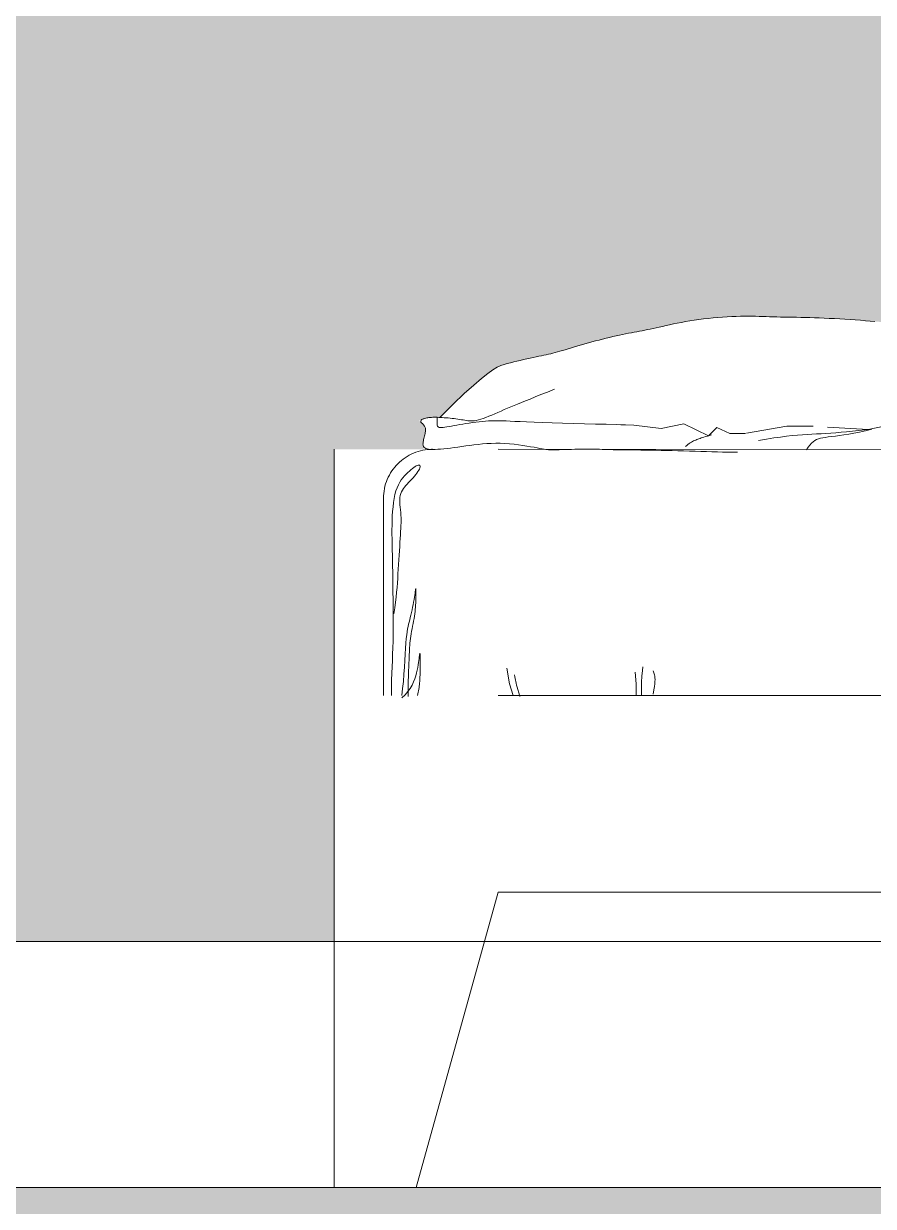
# Model space of a CAD drawing. Header units: millimetres. Extents: x 3162 to 221128, y -144913 to 11496.
# Drawn here: x 42957 to 43475, y 2380 to 3101 of the extents above; entities that cross this region are included whole.
import ezdxf

# ---------------------------------------------------------------- set-up
doc = ezdxf.new("R2010")
doc.units = ezdxf.units.MM
doc.header["$LTSCALE"] = 10
doc.linetypes.add('DASHED2', pattern=[0.375, 0.25, -0.125])
doc.linetypes.add('HIDDEN2', pattern=[0.1875, 0.125, -0.0625])
for name, color, linetype, lineweight in [('Contour【轮廓线】', 94, 'Continuous', 0), ('FC-Hatch【平面填充】', 250, 'Continuous', 0), ('Fine【细线】', 250, 'Continuous', 0), ('Finish【完成面】', 2, 'Continuous', 0), ('Wall【立面墙】', 252, 'Continuous', 0)]:
    doc.layers.add(name, color=color, linetype=linetype, lineweight=lineweight)

# ---------------------------------------------------------------- blocks, each defined once
blk = doc.blocks.new('海龙_05144481')
at = {"linetype": 'DASHED2', "ltscale": 200}
for p, q in [((-29.65, 262.34), (-26.76, 262.58)), ((-26.76, 262.58), (-23.79, 262.81)), ((-23.79, 262.81), (-20.73, 263.04)), ((-20.73, 263.04), (-17.63, 263.27)), ((-17.63, 263.27), (-14.47, 263.49)), ((-14.47, 263.49), (-11.3, 263.7)), ((-11.3, 263.7), (-8.12, 263.9)), ((-8.12, 263.9), (-4.95, 264.08)), ((-4.95, 264.08), (-1.81, 264.25)), ((-1.81, 264.25), (1.28, 264.4)), ((1.28, 264.4), (4.31, 264.53)), ((4.31, 264.53), (7.26, 264.64)), ((7.26, 264.64), (10.12, 264.72)), ((10.12, 264.72), (12.91, 264.79)), ((12.91, 264.79), (15.62, 264.85)), ((15.62, 264.85), (18.25, 264.9)), ((18.25, 264.9), (20.81, 264.94)), ((20.81, 264.94), (23.29, 264.98)), ((23.29, 264.98), (25.7, 265.02)), ((25.7, 265.02), (28.03, 265.06)), ((28.03, 265.06), (30.29, 265.12)), ((30.29, 265.12), (32.49, 265.18)), ((32.49, 265.18), (34.64, 265.25)), ((34.64, 265.25), (36.75, 265.32)), ((36.75, 265.32), (38.85, 265.39)), ((38.85, 265.39), (40.97, 265.46)), ((40.97, 265.46), (43.11, 265.51)), ((43.11, 265.51), (45.3, 265.55)), ((45.3, 265.55), (47.56, 265.56)), ((47.56, 265.56), (49.91, 265.55)), ((49.91, 265.55), (52.37, 265.51)), ((52.37, 265.51), (54.96, 265.43)), ((54.96, 265.43), (57.65, 265.32)), ((57.65, 265.32), (60.42, 265.17)), ((60.42, 265.17), (63.26, 264.99)), ((63.26, 264.99), (66.15, 264.77)), ((66.15, 264.77), (69.06, 264.52)), ((69.06, 264.52), (71.97, 264.24)), ((71.97, 264.24), (74.86, 263.91)), ((74.86, 263.91), (77.72, 263.56)), ((77.72, 263.56), (80.51, 263.16)), ((80.51, 263.16), (83.22, 262.74)), ((83.22, 262.74), (85.86, 262.28)), ((85.86, 262.28), (88.4, 261.81)), ((88.4, 261.81), (90.86, 261.32)), ((90.86, 261.32), (93.24, 260.82)), ((93.24, 260.82), (95.52, 260.32)), ((95.52, 260.32), (97.72, 259.83)), ((97.72, 259.83), (99.83, 259.36)), ((99.83, 259.36), (101.84, 258.9)), ((101.84, 258.9), (103.76, 258.48)), ((103.76, 258.48), (105.59, 258.08)), ((105.59, 258.08), (107.35, 257.72)), ((107.35, 257.72), (109.04, 257.38)), ((109.04, 257.38), (110.69, 257.06)), ((110.69, 257.06), (112.31, 256.74)), ((112.31, 256.74), (113.92, 256.44)), ((113.92, 256.44), (115.53, 256.13)), ((115.53, 256.13), (117.17, 255.82)), ((117.17, 255.82), (118.84, 255.5)), ((118.84, 255.5), (120.57, 255.16)), ((120.57, 255.16), (122.36, 254.8)), ((122.36, 254.8), (124.22, 254.41)), ((124.22, 254.41), (126.13, 254)), ((126.13, 254), (128.1, 253.57)), ((128.1, 253.57), (130.12, 253.11)), ((130.12, 253.11), (132.17, 252.63)), ((132.17, 252.63), (134.27, 252.12)), ((134.27, 252.12), (136.39, 251.6)), ((136.39, 251.6), (138.53, 251.05)), ((138.53, 251.05), (140.69, 250.47)), ((140.69, 250.47), (142.87, 249.88)), ((142.87, 249.88), (145.04, 249.26)), ((145.04, 249.26), (147.19, 248.64)), ((147.19, 248.64), (149.32, 248.02)), ((149.32, 248.02), (151.41, 247.4)), ((151.41, 247.4), (153.45, 246.79)), ((153.45, 246.79), (155.42, 246.2)), ((155.42, 246.2), (157.32, 245.64)), ((157.32, 245.64), (159.12, 245.11)), ((159.12, 245.11), (160.82, 244.61)), ((160.82, 244.61), (162.4, 244.17)), ((162.4, 244.17), (163.9, 243.76)), ((163.9, 243.76), (165.32, 243.39)), ((165.32, 243.39), (166.7, 243.04)), ((166.7, 243.04), (168.05, 242.71)), ((168.05, 242.71), (169.4, 242.39)), ((169.4, 242.39), (170.78, 242.08)), ((170.78, 242.08), (172.2, 241.77)), ((172.2, 241.77), (173.69, 241.44)), ((173.69, 241.44), (175.28, 241.1)), ((175.28, 241.1), (176.97, 240.74)), ((176.97, 240.74), (178.77, 240.35)), ((178.77, 240.35), (180.65, 239.95)), ((180.65, 239.95), (182.59, 239.53)), ((182.59, 239.53), (184.57, 239.09)), ((184.57, 239.09), (186.58, 238.63)), ((186.58, 238.63), (188.6, 238.17)), ((188.6, 238.17), (190.61, 237.69)), ((190.61, 237.69), (192.59, 237.2)), ((192.59, 237.2), (194.52, 236.71)), ((194.52, 236.71), (196.42, 236.18)), ((196.42, 236.18), (198.41, 235.48)), ((198.41, 235.48), (200.63, 234.44)), ((200.63, 234.44), (203.25, 232.9)), ((203.25, 232.9), (206.41, 230.7)), ((206.41, 230.7), (210.27, 227.66)), ((210.27, 227.66), (214.98, 223.62)), ((214.98, 223.62), (220.69, 218.42)), ((220.69, 218.42), (227.55, 211.89)), ((227.55, 211.89), (235.72, 203.87)), ((236.23, 203.9), (235.2, 203.85)), ((237.22, 203.93), (236.23, 203.9)), ((238.16, 203.95), (237.22, 203.93)), ((239.06, 203.95), (238.16, 203.95)), ((239.91, 203.93), (239.06, 203.95)), ((240.73, 203.89), (239.91, 203.93)), ((241.5, 203.84), (240.73, 203.89)), ((242.23, 203.76), (241.5, 203.84)), ((242.93, 203.66), (242.23, 203.76)), ((243.59, 203.55), (242.93, 203.66)), ((244.21, 203.41), (243.59, 203.55)), ((244.79, 203.26), (244.21, 203.41)), ((245.31, 203.09), (244.79, 203.26)), ((245.79, 202.91), (245.31, 203.09)), ((246.2, 202.71), (245.79, 202.91)), ((246.56, 202.51), (246.2, 202.71)), ((246.85, 202.3), (246.56, 202.51)), ((247.07, 202.09), (246.85, 202.3)), ((247.22, 201.88), (247.07, 202.09)), ((247.29, 201.66), (247.22, 201.88)), ((244.35, 196.47), (244.38, 196.96)), ((244.36, 195.93), (244.35, 196.47)), ((244.42, 195.33), (244.36, 195.93)), ((244.38, 196.96), (244.46, 197.41)), ((244.52, 194.69), (244.42, 195.33)), ((244.46, 197.41), (244.57, 197.81)), ((244.65, 194), (244.52, 194.69)), ((244.57, 197.81), (244.72, 198.18)), ((244.72, 198.18), (244.89, 198.51)), ((244.89, 198.51), (245.09, 198.81)), ((245.09, 198.81), (245.31, 199.1)), ((245.31, 199.1), (245.54, 199.36)), ((245.54, 199.36), (245.79, 199.62)), ((245.79, 199.62), (246.04, 199.86)), ((246.04, 199.86), (246.29, 200.1)), ((246.29, 200.1), (246.53, 200.34)), ((246.53, 200.34), (246.75, 200.57)), ((246.75, 200.57), (246.95, 200.79)), ((246.95, 200.79), (247.11, 201.01)), ((247.11, 201.01), (247.22, 201.23)), ((247.22, 201.23), (247.28, 201.45)), ((247.28, 201.45), (247.29, 201.66)), ((187.7, 187.16), (190.4, 187.48)), ((190.4, 187.48), (193.16, 187.75)), ((193.16, 187.75), (195.96, 187.96)), ((195.96, 187.96), (198.75, 188.08)), ((198.75, 188.08), (201.52, 188.1)), ((201.52, 188.1), (204.26, 188.03)), ((204.26, 188.03), (206.97, 187.89)), ((206.97, 187.89), (209.63, 187.69)), ((209.63, 187.69), (212.25, 187.44)), ((212.25, 187.44), (214.83, 187.14)), ((244.81, 193.29), (244.65, 194)), ((244.98, 192.55), (244.81, 193.29)), ((245.16, 191.81), (244.98, 192.55)), ((245.34, 191.06), (245.16, 191.81)), ((245.51, 190.32), (245.34, 191.06)), ((245.66, 189.6), (245.51, 190.32)), ((245.79, 188.91), (245.66, 189.6)), ((245.87, 188.25), (245.79, 188.91)), ((245.91, 187.63), (245.87, 188.25)), ((245.88, 187.05), (245.91, 187.63)), ((-299.99, 184.36), (300, 184.44)), ((54.25, 182.67), (57.14, 182.69)), ((57.14, 182.69), (60.15, 182.73)), ((60.15, 182.73), (63.25, 182.78)), ((63.25, 182.78), (66.45, 182.84)), ((66.45, 182.84), (69.75, 182.92)), ((69.75, 182.92), (73.12, 183.01)), ((73.12, 183.01), (76.55, 183.11)), ((76.55, 183.11), (80.01, 183.21)), ((80.01, 183.21), (83.5, 183.32)), ((83.5, 183.32), (86.99, 183.42)), ((86.99, 183.42), (90.47, 183.53)), ((90.47, 183.53), (93.91, 183.62)), ((93.91, 183.62), (97.3, 183.71)), ((97.3, 183.71), (100.63, 183.79)), ((100.63, 183.79), (103.87, 183.86)), ((103.87, 183.86), (107.02, 183.91)), ((107.02, 183.91), (110.07, 183.95)), ((110.07, 183.95), (113.01, 183.99)), ((113.01, 183.99), (115.83, 184.02)), ((115.83, 184.02), (118.52, 184.04)), ((118.52, 184.04), (121.09, 184.06)), ((121.09, 184.06), (123.51, 184.09)), ((123.51, 184.09), (125.78, 184.12)), ((125.78, 184.12), (127.9, 184.15)), ((127.9, 184.15), (129.86, 184.19)), ((129.86, 184.19), (131.68, 184.23)), ((131.68, 184.23), (133.4, 184.28)), ((133.4, 184.28), (135.05, 184.33)), ((135.05, 184.33), (136.65, 184.37)), ((136.65, 184.37), (138.24, 184.41)), ((138.24, 184.41), (139.84, 184.45)), ((139.84, 184.45), (141.49, 184.48)), ((141.49, 184.48), (143.22, 184.5)), ((143.22, 184.5), (145.05, 184.51)), ((145.05, 184.51), (147, 184.5)), ((147, 184.5), (149.05, 184.48)), ((149.05, 184.48), (151.17, 184.45)), ((151.17, 184.45), (153.3, 184.41)), ((153.3, 184.41), (155.42, 184.37)), ((155.42, 184.37), (157.49, 184.33)), ((157.49, 184.33), (159.46, 184.28)), ((159.46, 184.28), (161.31, 184.23)), ((161.31, 184.23), (162.98, 184.19)), ((162.98, 184.19), (164.46, 184.15)), ((164.46, 184.15), (165.7, 184.12)), ((165.7, 184.12), (166.76, 184.1)), ((166.76, 184.1), (167.67, 184.1)), ((167.67, 184.1), (168.5, 184.12)), ((168.5, 184.12), (169.29, 184.16)), ((169.29, 184.16), (170.11, 184.24)), ((170.11, 184.24), (170.99, 184.36)), ((170.99, 184.36), (171.99, 184.52)), ((171.99, 184.52), (173.17, 184.72)), ((173.17, 184.72), (174.58, 184.98)), ((174.58, 184.98), (176.25, 185.29)), ((176.25, 185.29), (178.17, 185.65)), ((178.17, 185.65), (180.3, 186.02)), ((180.3, 186.02), (182.62, 186.41)), ((182.62, 186.41), (185.1, 186.8)), ((185.1, 186.8), (187.7, 187.16)), ((214.83, 187.14), (217.35, 186.82)), ((217.35, 186.82), (219.82, 186.48)), ((219.82, 186.48), (222.24, 186.14)), ((222.24, 186.14), (224.59, 185.81)), ((224.59, 185.81), (226.88, 185.51)), ((226.88, 185.51), (229.09, 185.22)), ((229.09, 185.22), (231.21, 184.97)), ((231.21, 184.97), (233.23, 184.75)), ((233.23, 184.75), (235.13, 184.58)), ((235.13, 184.58), (236.9, 184.45)), ((236.9, 184.45), (238.54, 184.38)), ((238.54, 184.38), (240.01, 184.36)), ((240.01, 184.36), (241.32, 184.4)), ((241.32, 184.4), (242.45, 184.51)), ((242.45, 184.51), (243.4, 184.68)), ((243.4, 184.68), (244.16, 184.93)), ((244.16, 184.93), (244.76, 185.24)), ((244.76, 185.24), (245.22, 185.61)), ((245.22, 185.61), (245.55, 186.04)), ((245.55, 186.04), (245.76, 186.52)), ((245.76, 186.52), (245.88, 187.05)), ((300, 184.44), (300, -265.56)), ((270, 154.44), (270, 34.44)), ((-300, 34.44), (300, 34.44)), ((-200, -85.56), (200, -85.56)), ((250, -265.56), (200, -85.56))]:
    blk.add_line(p, q, dxfattribs=at)
at = {"color": 8, "linetype": 'HIDDEN2', "ltscale": 20}
for p, q in [((170.09, 219.34), (165.65, 221.16)), ((174.04, 217.74), (170.09, 219.34)), ((177.54, 216.32), (174.04, 217.74)), ((180.65, 215.06), (177.54, 216.32)), ((183.43, 213.93), (180.65, 215.06)), ((185.94, 212.92), (183.43, 213.93)), ((188.23, 211.99), (185.94, 212.92)), ((190.35, 211.11), (188.23, 211.99)), ((192.37, 210.27), (190.35, 211.11)), ((194.35, 209.43), (192.37, 210.27)), ((196.31, 208.59), (194.35, 209.43)), ((198.27, 207.74), (196.31, 208.59)), ((200.21, 206.9), (198.27, 207.74)), ((202.12, 206.08), (200.21, 206.9)), ((203.98, 205.29), (202.12, 206.08)), ((205.77, 204.56), (203.98, 205.29)), ((207.5, 203.88), (205.77, 204.56)), ((209.13, 203.28), (207.5, 203.88)), ((210.67, 202.77), (209.13, 203.28)), ((212.09, 202.35), (210.67, 202.77)), ((213.38, 202.05), (212.09, 202.35)), ((214.57, 201.85), (213.38, 202.05)), ((219.54, 201.96), (218.61, 201.83)), ((220.48, 202.12), (219.54, 201.96)), ((221.44, 202.29), (220.48, 202.12)), ((222.45, 202.47), (221.44, 202.29)), ((223.51, 202.65), (222.45, 202.47)), ((224.63, 202.82), (223.51, 202.65)), ((225.79, 202.97), (224.63, 202.82)), ((226.98, 203.12), (225.79, 202.97)), ((228.19, 203.26), (226.98, 203.12)), ((229.41, 203.39), (228.19, 203.26)), ((230.62, 203.51), (229.41, 203.39)), ((231.82, 203.61), (230.62, 203.51)), ((232.99, 203.7), (231.82, 203.61)), ((234.12, 203.78), (232.99, 203.7)), ((235.2, 203.85), (234.12, 203.78)), ((237.24, 202.9), (237.22, 203.93)), ((237.28, 201.96), (237.24, 202.9)), ((237.32, 201.11), (237.28, 201.96)), ((-35.24, 198.49), (-25.57, 196.48)), ((-27.64, 196.72), (-23.81, 195.77)), ((-23.51, 196.23), (-27.64, 196.72)), ((-25.57, 196.48), (8.14, 198.49)), ((-23.81, 195.77), (-20.21, 194.96)), ((-19.6, 195.8), (-23.51, 196.23)), ((-20.21, 194.96), (-16.82, 194.28)), ((-15.9, 195.43), (-19.6, 195.8)), ((-12.37, 195.09), (-15.9, 195.43)), ((-9, 194.8), (-12.37, 195.09)), ((-5.78, 194.55), (-9, 194.8)), ((8.14, 198.49), (16.09, 198.49)), ((16.09, 198.49), (24.04, 198.49)), ((24.04, 198.49), (24.04, 198.49)), ((24.04, 198.49), (49.35, 194.16)), ((58.75, 194.16), (66.7, 197.77)), ((66.7, 197.77), (71.93, 192.7)), ((71.93, 192.7), (86.94, 199.94)), ((86.94, 199.94), (100.68, 197.05)), ((100.68, 197.05), (117.46, 199.15)), ((117.46, 199.15), (125.19, 199.4)), ((117.46, 199.15), (122.47, 199.3)), ((122.47, 199.3), (128.14, 199.47)), ((128.14, 199.47), (134.3, 199.65)), ((134.3, 199.65), (140.81, 199.83)), ((140.81, 199.83), (147.49, 200.01)), ((147.49, 200.01), (154.21, 200.21)), ((154.21, 200.21), (160.79, 200.4)), ((160.79, 200.4), (167.09, 200.59)), ((167.09, 200.59), (172.95, 200.77)), ((172.95, 200.77), (178.22, 200.95)), ((178.22, 200.95), (182.77, 201.13)), ((182.77, 201.13), (186.65, 201.29)), ((186.65, 201.29), (189.95, 201.44)), ((189.95, 201.44), (192.76, 201.57)), ((192.76, 201.57), (195.16, 201.68)), ((195.16, 201.68), (197.25, 201.77)), ((197.25, 201.77), (199.1, 201.83)), ((199.1, 201.83), (200.8, 201.85)), ((200.8, 201.85), (202.45, 201.84)), ((202.45, 201.84), (204.12, 201.79)), ((204.12, 201.79), (205.89, 201.7)), ((205.89, 201.7), (207.75, 201.56)), ((207.75, 201.56), (209.68, 201.4)), ((209.68, 201.4), (211.67, 201.2)), ((211.67, 201.2), (213.69, 200.97)), ((213.69, 200.97), (215.72, 200.72)), ((215.67, 201.74), (214.57, 201.85)), ((216.7, 201.71), (215.67, 201.74)), ((215.72, 200.72), (217.74, 200.44)), ((217.67, 201.75), (216.7, 201.71)), ((218.61, 201.83), (217.67, 201.75)), ((217.74, 200.44), (219.73, 200.15)), ((219.73, 200.15), (221.66, 199.84)), ((221.66, 199.84), (223.53, 199.53)), ((223.53, 199.53), (225.3, 199.2)), ((225.3, 199.2), (226.98, 198.88)), ((226.98, 198.88), (228.55, 198.58)), ((228.55, 198.58), (230, 198.3)), ((230, 198.3), (231.34, 198.05)), ((231.34, 198.05), (232.56, 197.86)), ((232.56, 197.86), (233.64, 197.72)), ((233.64, 197.72), (234.58, 197.64)), ((234.58, 197.64), (235.38, 197.65)), ((235.38, 197.65), (236.03, 197.74)), ((236.03, 197.74), (236.53, 197.93)), ((236.53, 197.93), (236.89, 198.23)), ((236.89, 198.23), (237.13, 198.61)), ((237.13, 198.61), (237.27, 199.1)), ((237.27, 199.1), (237.34, 199.68)), ((237.35, 200.35), (237.32, 201.11)), ((237.34, 199.68), (237.35, 200.35)), ((-16.82, 194.28), (-13.66, 193.72)), ((-13.66, 193.72), (-10.72, 193.25)), ((-10.72, 193.25), (-8, 192.86)), ((-8, 192.86), (-5.5, 192.53)), ((-2.68, 194.33), (-5.78, 194.55)), ((-5.5, 192.53), (-3.23, 192.24)), ((-3.23, 192.24), (-1.18, 191.98)), ((0.32, 194.13), (-2.68, 194.33)), ((-1.18, 191.98), (0.64, 191.72)), ((3.23, 193.95), (0.32, 194.13)), ((0.64, 191.72), (2.24, 191.46)), ((2.24, 191.46), (3.65, 191.15)), ((6.07, 193.79), (3.23, 193.95)), ((3.65, 191.15), (4.89, 190.78)), ((4.89, 190.78), (6.02, 190.31)), ((6.02, 190.31), (7.06, 189.73)), ((8.88, 193.64), (6.07, 193.79)), ((7.06, 189.73), (8.04, 188.99)), ((8.04, 188.99), (9.01, 188.09)), ((11.69, 193.48), (8.88, 193.64)), ((9.01, 188.09), (10, 186.97)), ((14.58, 193.29), (11.69, 193.48)), ((17.58, 193.06), (14.58, 193.29)), ((20.77, 192.77), (17.58, 193.06)), ((24.2, 192.4), (20.77, 192.77)), ((27.93, 191.92), (24.2, 192.4)), ((32.01, 191.34), (27.93, 191.92)), ((36.5, 190.62), (32.01, 191.34)), ((41.45, 189.74), (36.5, 190.62)), ((49.35, 194.16), (58.75, 194.16)), ((69.95, 193.27), (71.32, 192.88)), ((71.32, 192.88), (72.54, 192.52)), ((72.54, 192.52), (73.63, 192.2)), ((73.63, 192.2), (74.6, 191.9)), ((74.6, 191.9), (75.48, 191.62)), ((75.48, 191.62), (76.28, 191.35)), ((76.28, 191.35), (77.01, 191.1)), ((77.01, 191.1), (77.7, 190.85)), ((77.7, 190.85), (78.36, 190.6)), ((78.36, 190.6), (79, 190.35)), ((79, 190.35), (79.65, 190.08)), ((79.65, 190.08), (80.31, 189.8)), ((80.31, 189.8), (80.97, 189.49)), ((80.97, 189.49), (81.64, 189.15)), ((81.64, 189.15), (82.31, 188.77)), ((82.31, 188.77), (83, 188.35)), ((83, 188.35), (83.69, 187.87)), ((83.69, 187.87), (84.39, 187.33)), ((10, 186.97), (11.04, 185.63)), ((11.04, 185.63), (12.16, 184.03)), ((84.39, 187.33), (85.1, 186.72)), ((85.1, 186.72), (85.82, 186.04)), ((247.83, 174.47), (247.71, 174.11)), ((247.71, 174.11), (247.71, 173.64)), ((247.71, 173.64), (247.83, 173.06)), ((248.06, 174.71), (247.83, 174.47)), ((247.83, 173.06), (248.08, 172.39)), ((248.4, 174.83), (248.06, 174.71)), ((248.85, 174.8), (248.4, 174.83)), ((249.39, 174.63), (248.85, 174.8)), ((250.02, 174.32), (249.39, 174.63)), ((250.73, 173.89), (250.02, 174.32)), ((251.51, 173.34), (250.73, 173.89)), ((252.35, 172.68), (251.51, 173.34)), ((248.08, 172.39), (248.45, 171.64)), ((248.45, 171.64), (248.96, 170.82)), ((248.96, 170.82), (249.59, 169.94)), ((249.59, 169.94), (250.3, 169.01)), ((250.3, 169.01), (251.1, 168.05)), ((251.1, 168.05), (251.95, 167.07)), ((251.95, 167.07), (252.84, 166.08)), ((253.25, 171.93), (252.35, 172.68)), ((252.84, 166.08), (253.74, 165.11)), ((254.19, 171.1), (253.25, 171.93)), ((255.16, 170.2), (254.19, 171.1)), ((256.16, 169.23), (255.16, 170.2)), ((257.16, 168.18), (256.16, 169.23)), ((258.15, 167.02), (257.16, 168.18)), ((259.12, 165.75), (258.15, 167.02)), ((253.74, 165.11), (254.63, 164.15)), ((254.63, 164.15), (255.51, 163.23)), ((255.51, 163.23), (256.34, 162.33)), ((256.34, 162.33), (257.12, 161.43)), ((257.12, 161.43), (257.84, 160.51)), ((257.84, 160.51), (258.48, 159.55)), ((258.48, 159.55), (259.02, 158.54)), ((260.05, 164.33), (259.12, 165.75)), ((260.91, 162.75), (260.05, 164.33)), ((261.7, 160.99), (260.91, 162.75)), ((262.39, 159.03), (261.7, 160.99)), ((262.98, 156.85), (262.39, 159.03)), ((259.02, 158.54), (259.45, 157.45)), ((259.45, 157.45), (259.76, 156.27)), ((259.76, 156.27), (259.95, 154.98)), ((260, 152.15), (259.91, 150.63)), ((259.95, 154.98), (260.02, 153.6)), ((260.02, 153.6), (260, 152.15)), ((263.47, 154.49), (262.98, 156.85)), ((263.86, 151.97), (263.47, 154.49)), ((264.17, 149.32), (263.86, 151.97)), ((259.37, 144.31), (259.29, 142.74)), ((259.49, 145.9), (259.37, 144.31)), ((259.63, 147.49), (259.49, 145.9)), ((259.78, 149.07), (259.63, 147.49)), ((259.91, 150.63), (259.78, 149.07)), ((264.41, 146.58), (264.17, 149.32)), ((264.58, 143.78), (264.41, 146.58)), ((259.29, 142.74), (259.26, 141.17)), ((259.26, 141.17), (259.27, 139.56)), ((259.27, 139.56), (259.32, 137.9)), ((259.32, 137.9), (259.4, 136.15)), ((264.69, 140.95), (264.58, 143.78)), ((264.76, 138.13), (264.69, 140.95)), ((264.79, 135.34), (264.76, 138.13)), ((259.4, 136.15), (259.5, 134.29)), ((259.5, 134.29), (259.62, 132.29)), ((259.62, 132.29), (259.76, 130.11)), ((259.76, 130.11), (259.92, 127.75)), ((264.73, 127.35), (264.77, 129.94)), ((264.77, 129.94), (264.79, 132.61)), ((264.79, 132.61), (264.79, 135.34)), ((259.92, 127.75), (260.08, 125.23)), ((260.08, 125.23), (260.25, 122.58)), ((260.25, 122.58), (260.43, 119.82)), ((264.61, 122.5), (264.67, 124.87)), ((264.67, 124.87), (264.73, 127.35)), ((260.43, 119.82), (260.61, 117)), ((260.61, 117), (260.79, 114.16)), ((264.42, 114.33), (264.45, 116.2)), ((264.45, 116.2), (264.5, 118.16)), ((264.5, 118.16), (264.55, 120.25)), ((264.55, 120.25), (264.61, 122.5)), ((260.79, 114.16), (260.97, 111.31)), ((260.97, 111.31), (261.14, 108.5)), ((261.14, 108.5), (261.32, 105.74)), ((264.31, 106.14), (264.34, 108.45)), ((264.34, 108.45), (264.37, 110.53)), ((264.37, 110.53), (264.39, 112.47)), ((264.39, 112.47), (264.42, 114.33)), ((261.32, 105.74), (261.5, 103)), ((261.5, 103), (261.7, 100.22)), ((264.24, 100.54), (264.28, 103.53)), ((264.28, 103.53), (264.31, 106.14)), ((250.22, 98.84), (250.2, 98.07)), ((250.2, 98.07), (250.2, 97.11)), ((250.2, 97.11), (250.2, 95.99)), ((250.2, 95.99), (250.22, 94.76)), ((250.25, 99.37), (250.22, 98.84)), ((250.22, 94.76), (250.25, 93.46)), ((250.29, 99.62), (250.25, 99.37)), ((250.35, 99.57), (250.29, 99.62)), ((250.42, 99.22), (250.35, 99.57)), ((250.51, 98.62), (250.42, 99.22)), ((250.62, 97.78), (250.51, 98.62)), ((250.76, 96.75), (250.62, 97.78)), ((250.92, 95.56), (250.76, 96.75)), ((251.12, 94.23), (250.92, 95.56)), ((251.35, 92.79), (251.12, 94.23)), ((261.7, 100.22), (261.94, 97.37)), ((261.94, 97.37), (262.24, 94.38)), ((262.24, 94.38), (262.6, 91.21)), ((264.12, 93.34), (264.18, 97.13)), ((264.18, 97.13), (264.24, 100.54)), ((250.25, 93.46), (250.29, 92.13)), ((250.29, 92.13), (250.35, 90.81)), ((250.35, 90.81), (250.42, 89.49)), ((250.42, 89.49), (250.51, 88.16)), ((250.51, 88.16), (250.62, 86.83)), ((250.62, 86.83), (250.76, 85.47)), ((251.61, 91.28), (251.35, 92.79)), ((251.91, 89.71), (251.61, 91.28)), ((252.22, 88.12), (251.91, 89.71)), ((252.56, 86.51), (252.22, 88.12)), ((252.91, 84.92), (252.56, 86.51)), ((262.6, 91.21), (263.04, 87.8)), ((263.04, 87.8), (263.58, 84.12)), ((264.02, 84.99), (264.07, 89.26)), ((264.07, 89.26), (264.12, 93.34)), ((250.76, 85.47), (250.92, 84.09)), ((250.92, 84.09), (251.12, 82.68)), ((251.12, 82.68), (251.35, 81.22)), ((251.35, 81.22), (251.61, 79.72)), ((251.61, 79.72), (251.9, 78.19)), ((253.27, 83.36), (252.91, 84.92)), ((253.63, 81.86), (253.27, 83.36)), ((253.98, 80.44), (253.63, 81.86)), ((254.32, 79.09), (253.98, 80.44)), ((263.99, 80.59), (264.02, 84.99)), ((263.99, 76.17), (263.99, 80.59)), ((251.9, 78.19), (252.2, 76.63)), ((252.2, 76.63), (252.51, 75.06)), ((252.51, 75.06), (252.82, 73.5)), ((252.82, 73.5), (253.1, 71.97)), ((254.64, 77.78), (254.32, 79.09)), ((254.95, 76.41), (254.64, 77.78)), ((255.25, 74.92), (254.95, 76.41)), ((255.53, 73.24), (255.25, 74.92)), ((255.8, 71.3), (255.53, 73.24)), ((264.03, 71.79), (263.99, 76.17)), ((253.1, 71.97), (253.36, 70.46)), ((253.36, 70.46), (253.58, 69)), ((253.58, 69), (253.76, 67.6)), ((253.76, 67.6), (253.89, 66.24)), ((253.89, 66.24), (253.99, 64.89)), ((253.99, 64.89), (254.07, 63.55)), ((256.05, 69.01), (255.8, 71.3)), ((256.28, 66.31), (256.05, 69.01)), ((256.49, 63.15), (256.28, 66.31)), ((264.1, 67.56), (264.03, 71.79)), ((264.22, 63.51), (264.1, 67.56)), ((247.66, 58.08), (247.65, 57.27)), ((247.67, 58.78), (247.66, 58.08)), ((247.69, 59.37), (247.67, 58.78)), ((247.71, 59.82), (247.69, 59.37)), ((247.74, 60.1), (247.71, 59.82)), ((247.78, 60.2), (247.74, 60.1)), ((247.82, 60.1), (247.78, 60.2)), ((247.88, 59.8), (247.82, 60.1)), ((247.95, 59.32), (247.88, 59.8)), ((248.03, 58.66), (247.95, 59.32)), ((248.14, 57.83), (248.03, 58.66)), ((248.27, 56.85), (248.14, 57.83)), ((254.07, 63.55), (254.13, 62.18)), ((254.13, 62.18), (254.18, 60.76)), ((254.18, 60.76), (254.24, 59.27)), ((254.24, 59.27), (254.31, 57.7)), ((254.31, 57.7), (254.39, 56)), ((256.71, 59.58), (256.49, 63.15)), ((256.93, 55.7), (256.71, 59.58)), ((264.38, 59.61), (264.22, 63.51)), ((264.55, 55.76), (264.38, 59.61)), ((112.13, 49.64), (111.92, 51.79)), ((193.2, 41.53), (194.78, 51)), ((247.65, 57.27), (247.65, 56.39)), ((247.65, 56.39), (247.65, 55.45)), ((247.65, 55.45), (247.65, 54.48)), ((247.65, 54.48), (247.65, 53.49)), ((247.65, 53.49), (247.65, 52.51)), ((247.65, 52.51), (247.65, 51.54)), ((247.65, 51.54), (247.65, 50.57)), ((247.65, 50.57), (247.66, 49.61)), ((248.43, 55.71), (248.27, 56.85)), ((248.62, 54.44), (248.43, 55.71)), ((248.84, 53.04), (248.62, 54.44)), ((249.09, 51.52), (248.84, 53.04)), ((249.39, 49.89), (249.09, 51.52)), ((254.39, 56), (254.48, 54.11)), ((254.48, 54.11), (254.58, 51.93)), ((254.58, 51.93), (254.68, 49.37)), ((257.19, 51.58), (256.93, 55.7)), ((257.49, 47.31), (257.19, 51.58)), ((264.73, 51.88), (264.55, 55.76)), ((264.89, 47.9), (264.73, 51.88)), ((104.42, 44.1), (104.47, 45.11)), ((104.47, 42.95), (104.42, 44.1)), ((104.47, 45.11), (104.61, 46.06)), ((104.61, 46.06), (104.85, 47.04)), ((104.85, 47.04), (105.18, 48.13)), ((105.18, 48.13), (105.61, 49.42)), ((112.3, 47.86), (112.13, 49.64)), ((112.44, 46.35), (112.3, 47.86)), ((112.54, 45), (112.44, 46.35)), ((112.61, 43.7), (112.54, 45)), ((112.66, 42.36), (112.61, 43.7)), ((115.86, 41.53), (116.65, 48.63)), ((189.27, 42.79), (189.46, 43.71)), ((189.46, 43.71), (189.64, 44.68)), ((189.64, 44.68), (189.82, 45.76)), ((189.82, 45.76), (190.04, 47.05)), ((247.66, 49.61), (247.67, 48.65)), ((247.67, 48.65), (247.69, 47.69)), ((247.69, 47.69), (247.71, 46.74)), ((247.71, 46.74), (247.75, 45.79)), ((247.75, 45.79), (247.79, 44.85)), ((247.79, 44.85), (247.84, 43.9)), ((247.84, 43.9), (247.91, 42.95)), ((249.76, 48.17), (249.39, 49.89)), ((250.23, 46.37), (249.76, 48.17)), ((250.82, 44.5), (250.23, 46.37)), ((251.58, 42.59), (250.82, 44.5)), ((254.68, 49.37), (254.76, 46.35)), ((254.76, 46.35), (254.83, 42.79)), ((257.86, 42.98), (257.49, 47.31)), ((265.03, 43.72), (264.89, 47.9)), ((265.12, 39.26), (265.03, 43.72)), ((104.61, 41.57), (104.47, 42.95)), ((104.85, 39.88), (104.61, 41.57)), ((105.18, 37.8), (104.85, 39.88)), ((105.61, 35.23), (105.18, 37.8)), ((112.69, 40.87), (112.66, 42.36)), ((112.7, 39.12), (112.69, 40.87)), ((112.71, 37.01), (112.7, 39.12)), ((112.71, 34.44), (112.71, 37.01)), ((115.86, 34.44), (115.86, 41.53)), ((187.53, 36), (188.05, 37.92)), ((188.05, 37.92), (188.46, 39.48)), ((188.46, 39.48), (188.79, 40.75)), ((188.79, 40.75), (189.05, 41.83)), ((189.05, 41.83), (189.27, 42.79)), ((190.83, 34.44), (193.2, 41.53)), ((247.91, 42.95), (247.99, 42.01)), ((247.99, 42.01), (248.08, 41.06)), ((248.08, 41.06), (248.19, 40.12)), ((248.19, 40.12), (248.31, 39.17)), ((248.31, 39.17), (248.45, 38.22)), ((248.45, 38.22), (248.62, 37.28)), ((248.62, 37.28), (248.8, 36.33)), ((248.8, 36.33), (249, 35.38)), ((252.51, 40.64), (251.58, 42.59)), ((253.66, 38.68), (252.51, 40.64)), ((255.06, 36.72), (253.66, 38.68)), ((254.83, 42.79), (254.88, 38.58)), ((254.88, 38.58), (254.9, 33.65)), ((256.72, 34.77), (255.06, 36.72)), ((258.3, 38.66), (257.86, 42.98)), ((258.84, 34.44), (258.3, 38.66)), ((265.16, 34.44), (265.12, 39.26)), ((186.88, 33.65), (187.53, 36)), ((249, 35.38), (249.22, 34.44)), ((258.69, 32.86), (256.72, 34.77))]:
    blk.add_line(p, q, dxfattribs=at)
at = {"linetype": 'DASHED2', "ltscale": 200}
blk.add_arc((240, 154.44), 30, 0, 90, dxfattribs=at)

msp = doc.modelspace()

# ---------------------------------------------------------------- hatches: boundary and pattern name
at = {"layer": 'FC-Hatch【平面填充】'}
h = msp.add_hatch(dxfattribs=at)
h.set_pattern_fill('地毯', color=256, scale=300, style=0, pattern_type=2)
h.set_pattern_definition([(0, (40385.32, 2685.48), (132, 228), [12, -201, 9, -87, 18, -213]), (10, (40328.32, 2808.48), (80.676, 285.344), [21, -51, 27, -159, 15, -198]), (20, (40298.32, 2712.48), (133.471, 220.976), [24, -165, 21, -123, 15, -96]), (30, (40385.32, 2694.48), (-21.969, 254.052), [15, -99, 12, -147, 9, -195]), (40, (40301.32, 2760.48), (33.836, 216.3704), [12, -132, 9, -84, 24, -153]), (50, (40346.32, 2652.48), (-80.248, 235.733), [6, -111, 15, -183, 18, -93]), (60, (40355.32, 2673.48), (-99.473, 223.708), [15, -123, 6, -144, 12, -111]), (70, (40322.32, 2637.48), (-109.892, 215.587), [9, -57, 18, -96, 12, -132]), (80, (40337.32, 2814.48), (-208.565, 164.72), [21, -132, 9, -156, 18, -147]), (90, (40355.32, 2685.48), (-264, 111), [18, -93, 12, -183, 6, -186]), (100, (40307.32, 2778.48), (-247.971, 145.145), [21, -117, 18, -96, 21, -219]), (110, (40286.32, 2607.48), (-240.44, 81.691), [24, -78, 12, -159, 18, -174]), (120, (40205.32, 2643.48), (-286.65, 28.492), [15, -201, 18, -93, 21, -123]), (130, (40271.32, 2577.48), (-279.108, 71.266), [9, -66, 12, -129, 24, -168]), (140, (40181.32, 2817.48), (-220.597, -34.206), [18, -108, 21, -93, 12, -126]), (150, (40430.32, 2559.48), (-204.825, -120.767), [12, -84, 24, -186, 21, -171]), (160, (40232.32, 2727.48), (-237.901, -162.429), [18, -126, 15, -114, 12, -183]), (170, (40250.32, 2655.48), (-215.644, -169.123), [27, -99, 18, -135, 24, -132])])
edge = h.paths.add_edge_path()
edge.add_line((43949.32, 4791.48), (43949.32, 5091.48))
edge.add_line((43949.32, 5091.48), (40169.32, 5091.48))
edge.add_line((40169.32, 5091.48), (40169.32, 2541.48))
edge.add_line((40169.32, 2541.48), (40392.32, 2541.48))
edge.add_line((40392.32, 2541.48), (40392.32, 3159.9))
edge.add_line((40392.32, 3159.9), (40371.27, 3159.9))
edge.add_arc((40371.27, 3163.06), 3.16, 90, 270, ccw=False)
edge.add_arc((40385.92, 3152.71), 19.93, 95.81032, 137.31978, ccw=False)
edge.add_arc((40394.04, 3170.82), 10.28, 99.61109, 170.38891, ccw=False)
edge.add_line((40392.32, 3180.96), (40570.32, 3180.96))
edge.add_line((40570.32, 3180.96), (40569.18, 3183.12))
edge.add_arc((40613.79, 3498.03), 318.05, 261.93727, 265.49602)
edge.add_line((40588.81, 3180.96), (40591.84, 3186.71))
edge.add_line((40591.84, 3186.71), (40591.84, 3198.13))
edge.add_line((40591.84, 3198.13), (40593.7, 3198.13))
edge.add_arc((40592.89, 3202.23), 4.18, 281.16008, 351.03102)
edge.add_arc((40600.14, 3201.09), 3.15, 93.46289, 171.03184, ccw=False)
edge.add_arc((40598.65, 3225.66), 21.46, 273.46289, 326.77081)
edge.add_arc((40618.39, 3216.08), 2.83, 230.68939, 353.8917)
edge.add_arc((40634.47, 3214.36), 13.34, 139.92921, 173.8917, ccw=False)
edge.add_arc((40632.02, 3216.42), 10.15, 97.23052, 139.9293, ccw=False)
edge.add_line((40630.75, 3226.48), (40633.3, 3226.48))
edge.add_arc((40637.66, 3231.11), 6.36, 125.06317, 226.68832, ccw=False)
edge.add_arc((40632.31, 3238.75), 2.97, 305.06317, 380.42424)
edge.add_arc((40647.09, 3244.25), 12.81, 139.39224, 200.42424, ccw=False)
edge.add_arc((40634.96, 3253.23), 2.49, 344.95268, 398.43217)
edge.add_arc((40639.99, 3261.44), 7.34, 176.7604, 245.15585, ccw=False)
edge.add_line((40632.67, 3261.85), (40652.4, 3261.85))
edge.add_arc((40634.84, 3262.98), 17.59, 356.3153, 389.50912)
edge.add_arc((40652.56, 3273.24), 2.89, 107.52703, 213.49757, ccw=False)
edge.add_line((40651.69, 3276), (40646.68, 3276))
edge.add_arc((40634.84, 3262.98), 17.59, -6.4074, 47.72016, ccw=False)
edge.add_arc((40645, 3261.44), 7.34, 294.84415, 356.73428, ccw=False)
edge.add_arc((40650.03, 3253.23), 2.49, 141.56783, 195.04732)
edge.add_arc((40637.9, 3244.25), 12.81, -20.42424, 40.60776, ccw=False)
edge.add_arc((40652.69, 3238.75), 2.97, 159.57576, 234.93683)
edge.add_arc((40647.33, 3231.11), 6.36, -46.68832, 54.93683, ccw=False)
edge.add_arc((40652.97, 3216.42), 10.15, 40.07107, 97.23052, ccw=False)
edge.add_arc((40650.53, 3214.36), 13.34, 6.1083, 40.07107, ccw=False)
edge.add_arc((40666.6, 3216.08), 2.83, 186.1083, 309.31061)
edge.add_arc((40686.34, 3225.66), 21.46, 213.22919, 275.67716)
edge.add_arc((40692.1, 3202.23), 4.18, 150.35126, 281.16008)
edge.add_line((40692.91, 3198.13), (40690.34, 3198.13))
edge.add_arc((40690.81, 3195.72), 2.46, 18.28272, 101.16008, ccw=False)
edge.add_line((40693.15, 3196.49), (40693.15, 3186.71))
edge.add_line((40693.15, 3186.71), (40660.24, 3186.71))
edge.add_line((40660.24, 3186.71), (40657.21, 3180.96))
edge.add_line((40657.21, 3180.96), (40763.08, 3180.96))
edge.add_spline(control_points=[(40763.08, 3180.96), (40762.92, 3218.4), (40762.79, 3260.28), (40762.72, 3307.23)], knot_values=[190.757336, 190.757336, 190.757336, 190.757336, 241.449937, 241.449937, 241.449937, 241.449937], degree=3, periodic=0)
edge.add_arc((40794.3, 3307.27), 31.58, 90, 180.11619, ccw=False)
edge.add_line((40794.3, 3338.85), (40809.32, 3338.85))
edge.add_line((40809.32, 3338.85), (40809.32, 3376.48))
edge.add_arc((40814.32, 3376.48), 5, 90, 180, ccw=False)
edge.add_line((40814.32, 3381.48), (40884.32, 3381.48))
edge.add_arc((40884.32, 3376.48), 5, 0, 90, ccw=False)
edge.add_arc((40894.32, 3376.48), 5, 90, 180, ccw=False)
edge.add_line((40894.32, 3381.48), (40969.32, 3381.48))
edge.add_line((40969.32, 3381.48), (40969.32, 3380.58))
edge.add_arc((40971.12, 3380.58), 1.8, 90, 180, ccw=False)
edge.add_line((40971.12, 3382.38), (41048.52, 3382.38))
edge.add_line((41048.52, 3382.38), (41048.52, 3380.58))
edge.add_arc((41050.32, 3380.58), 1.8, 90, 180, ccw=False)
edge.add_line((41050.32, 3382.38), (41127.71, 3382.38))
edge.add_line((41127.71, 3382.38), (41127.71, 3338.85))
edge.add_line((41127.71, 3338.85), (41187.19, 3338.85))
edge.add_arc((41187.19, 3307.27), 31.58, -0.08122, 90, ccw=False)
edge.add_spline(control_points=[(41218.77, 3307.23), (41218.7, 3260.28), (41218.57, 3218.4), (41218.4, 3180.96)], knot_values=[190.757336, 190.757336, 190.757336, 190.757336, 241.449937, 241.449937, 241.449937, 241.449937], degree=3, periodic=0)
edge.add_line((41218.4, 3180.96), (41229.94, 3180.96))
edge.add_line((41229.94, 3180.96), (41229.94, 3221.73))
edge.add_line((41229.94, 3221.73), (41284.47, 3221.73))
edge.add_line((41284.47, 3221.73), (41284.47, 3239.68))
edge.add_line((41284.47, 3239.68), (41294.06, 3239.68))
edge.add_line((41294.06, 3239.68), (41294.06, 3257.63))
edge.add_line((41294.06, 3257.63), (41303.64, 3257.63))
edge.add_line((41303.64, 3257.63), (41303.64, 3275.59))
edge.add_line((41303.64, 3275.59), (41278.5, 3275.59))
edge.add_line((41278.5, 3275.59), (41278.5, 3293.54))
edge.add_line((41278.5, 3293.54), (41449.79, 3293.54))
edge.add_line((41449.79, 3293.54), (41449.79, 3275.59))
edge.add_line((41449.79, 3275.59), (41474.93, 3275.59))
edge.add_line((41474.93, 3275.59), (41474.93, 3257.63))
edge.add_line((41474.93, 3257.63), (41465.35, 3257.63))
edge.add_line((41465.35, 3257.63), (41465.35, 3239.68))
edge.add_line((41465.35, 3239.68), (41455.76, 3239.68))
edge.add_line((41455.76, 3239.68), (41455.76, 3221.73))
edge.add_line((41455.76, 3221.73), (41503.41, 3221.73))
edge.add_line((41503.41, 3221.73), (41503.41, 3180.96))
edge.add_line((41503.41, 3180.96), (41542.45, 3180.96))
edge.add_arc((41544.17, 3170.82), 10.28, 9.61109, 99.61109, ccw=False)
edge.add_arc((41552.29, 3152.71), 19.93, 42.68022, 84.18968, ccw=False)
edge.add_arc((41566.94, 3163.06), 3.16, -90, 90, ccw=False)
edge.add_line((41566.94, 3159.9), (41545.88, 3159.9))
edge.add_line((41545.88, 3159.9), (41545.88, 2541.48))
edge.add_line((41545.88, 2541.48), (41587.32, 2541.48))
edge.add_line((41587.32, 2541.48), (41587.32, 3111.48))
edge.add_line((41587.32, 3111.48), (41569.32, 3111.48))
edge.add_line((41569.32, 3111.48), (41569.32, 3138.48))
edge.add_line((41569.32, 3138.48), (41578.32, 3138.48))
edge.add_line((41578.32, 3138.48), (41578.32, 3147.48))
edge.add_line((41578.32, 3147.48), (41681.82, 3147.48))
edge.add_line((41681.82, 3147.48), (41681.82, 3187.48))
edge.add_line((41681.82, 3187.48), (41691.82, 3187.48))
edge.add_line((41691.82, 3187.48), (41691.82, 4107.48))
edge.add_line((41691.82, 4107.48), (41671.82, 4107.48))
edge.add_line((41671.82, 4107.48), (41671.82, 4147.48))
edge.add_line((41671.82, 4147.48), (41651.82, 4147.48))
edge.add_line((41651.82, 4147.48), (41651.82, 4207.48))
edge.add_line((41651.82, 4207.48), (41691.82, 4207.48))
edge.add_line((41691.82, 4207.48), (42796.82, 4207.48))
edge.add_line((42796.82, 4207.48), (42836.82, 4207.48))
edge.add_line((42836.82, 4207.48), (42836.82, 4147.48))
edge.add_line((42836.82, 4147.48), (42816.82, 4147.48))
edge.add_line((42816.82, 4147.48), (42816.82, 4107.48))
edge.add_line((42816.82, 4107.48), (42796.82, 4107.48))
edge.add_line((42796.82, 4107.48), (42796.82, 3187.48))
edge.add_line((42796.82, 3187.48), (42806.82, 3187.48))
edge.add_line((42806.82, 3187.48), (42806.82, 3147.48))
edge.add_line((42806.82, 3147.48), (42910.32, 3147.48))
edge.add_line((42910.32, 3147.48), (42910.32, 3138.48))
edge.add_line((42910.32, 3138.48), (42919.32, 3138.48))
edge.add_line((42919.32, 3138.48), (42919.32, 3111.48))
edge.add_line((42919.32, 3111.48), (42901.32, 3111.48))
edge.add_line((42901.32, 3111.48), (42901.32, 2541.48))
edge.add_line((42901.32, 2541.48), (43146.82, 2541.48))
edge.add_line((43146.82, 2541.48), (43146.82, 2841.48))
edge.add_line((43146.82, 2841.48), (43201.09, 2841.47))
edge.add_line((43201.09, 2841.47), (43200.86, 2845.55))
edge.add_line((43200.86, 2845.55), (43201.95, 2850.06))
edge.add_line((43201.95, 2850.06), (43202.01, 2850.33))
edge.add_line((43202.01, 2850.33), (43202.17, 2851.04))
edge.add_line((43202.17, 2851.04), (43202.3, 2851.73))
edge.add_line((43202.3, 2851.73), (43202.4, 2852.37))
edge.add_line((43202.4, 2852.37), (43202.46, 2852.97))
edge.add_line((43202.46, 2852.97), (43202.48, 2853.51))
edge.add_line((43202.48, 2853.51), (43202.44, 2854.01))
edge.add_line((43202.44, 2854.01), (43202.37, 2854.45))
edge.add_line((43202.37, 2854.45), (43202.25, 2854.85))
edge.add_line((43202.25, 2854.85), (43202.11, 2855.22))
edge.add_line((43202.11, 2855.22), (43201.93, 2855.55))
edge.add_line((43201.93, 2855.55), (43201.73, 2855.86))
edge.add_line((43201.73, 2855.86), (43201.52, 2856.14))
edge.add_line((43201.52, 2856.14), (43201.28, 2856.41))
edge.add_line((43201.28, 2856.41), (43201.04, 2856.66))
edge.add_line((43201.04, 2856.66), (43200.78, 2856.91))
edge.add_line((43200.78, 2856.91), (43198.59, 2859.01))
edge.add_line((43198.59, 2859.01), (43203.28, 2860.81))
edge.add_line((43203.28, 2860.81), (43211.37, 2861.17))
edge.add_line((43211.37, 2861.17), (43219.27, 2868.94))
edge.add_line((43219.27, 2868.94), (43226.13, 2875.47))
edge.add_line((43226.13, 2875.47), (43234.51, 2883.1))
edge.add_line((43234.51, 2883.1), (43243.68, 2890.32))
edge.add_line((43243.68, 2890.32), (43249.2, 2892.89))
edge.add_line((43249.2, 2892.89), (43253.55, 2894.1))
edge.add_line((43253.55, 2894.1), (43259.96, 2895.62))
edge.add_line((43259.96, 2895.62), (43265.62, 2896.87))
edge.add_line((43265.62, 2896.87), (43269.85, 2897.78))
edge.add_line((43269.85, 2897.78), (43273.13, 2898.48))
edge.add_line((43273.13, 2898.48), (43274.62, 2898.81))
edge.add_line((43274.62, 2898.81), (43276.05, 2899.12))
edge.add_line((43276.05, 2899.12), (43277.42, 2899.43))
edge.add_line((43277.42, 2899.43), (43278.77, 2899.75))
edge.add_line((43278.77, 2899.75), (43280.13, 2900.08))
edge.add_line((43280.13, 2900.08), (43281.5, 2900.43))
edge.add_line((43281.5, 2900.43), (43282.92, 2900.8))
edge.add_line((43282.92, 2900.8), (43284.42, 2901.21))
edge.add_line((43284.42, 2901.21), (43286, 2901.66))
edge.add_line((43286, 2901.66), (43287.7, 2902.15))
edge.add_line((43287.7, 2902.15), (43289.5, 2902.68))
edge.add_line((43289.5, 2902.68), (43291.4, 2903.24))
edge.add_line((43291.4, 2903.24), (43297.91, 2905.19))
edge.add_line((43297.91, 2905.19), (43304.22, 2907.01))
edge.add_line((43304.22, 2907.01), (43310.34, 2908.63))
edge.add_line((43310.34, 2908.63), (43316.62, 2910.14))
edge.add_line((43316.62, 2910.14), (43322.52, 2911.44))
edge.add_line((43322.52, 2911.44), (43327.62, 2912.48))
edge.add_line((43327.62, 2912.48), (43336.15, 2914.1))
edge.add_line((43336.15, 2914.1), (43337.78, 2914.42))
edge.add_line((43337.78, 2914.42), (43339.47, 2914.76))
edge.add_line((43339.47, 2914.76), (43341.23, 2915.13))
edge.add_line((43341.23, 2915.13), (43343.06, 2915.52))
edge.add_line((43343.06, 2915.52), (43344.98, 2915.95))
edge.add_line((43344.98, 2915.95), (43347, 2916.4))
edge.add_line((43347, 2916.4), (43353.53, 2917.88))
edge.add_line((43353.53, 2917.88), (43361.21, 2919.4))
edge.add_line((43361.21, 2919.4), (43367.65, 2920.42))
edge.add_line((43367.65, 2920.42), (43373.35, 2921.13))
edge.add_line((43373.35, 2921.13), (43379.19, 2921.7))
edge.add_line((43379.19, 2921.7), (43386.39, 2922.25))
edge.add_line((43386.39, 2922.25), (43394.43, 2922.58))
edge.add_line((43394.43, 2922.58), (43401.25, 2922.61))
edge.add_line((43401.25, 2922.61), (43406.64, 2922.48))
edge.add_line((43406.64, 2922.48), (43414.46, 2922.22))
edge.add_line((43414.46, 2922.22), (43416.53, 2922.16))
edge.add_line((43416.53, 2922.16), (43418.79, 2922.1))
edge.add_line((43418.79, 2922.1), (43421.13, 2922.06))
edge.add_line((43421.13, 2922.06), (43423.53, 2922.02))
edge.add_line((43423.53, 2922.02), (43431.63, 2921.89))
edge.add_line((43431.63, 2921.89), (43439.84, 2921.69))
edge.add_line((43439.84, 2921.69), (43446.99, 2921.38))
edge.add_line((43446.99, 2921.38), (43453.27, 2921.05))
edge.add_line((43453.27, 2921.05), (43459.64, 2920.65))
edge.add_line((43459.64, 2920.65), (43465.94, 2920.21))
edge.add_line((43465.94, 2920.21), (43472.02, 2919.75))
edge.add_line((43472.02, 2919.75), (43477.38, 2919.31))
edge.add_line((43477.38, 2919.31), (43482.04, 2918.92))
edge.add_line((43482.04, 2918.92), (43484.76, 2918.69))
edge.add_line((43484.76, 2918.69), (43487.46, 2918.47))
edge.add_line((43487.46, 2918.47), (43490.16, 2918.26))
edge.add_line((43490.16, 2918.26), (43492.87, 2918.05))
edge.add_line((43492.87, 2918.05), (43495.63, 2917.84))
edge.add_line((43495.63, 2917.84), (43498.44, 2917.65))
edge.add_line((43498.44, 2917.65), (43501.33, 2917.47))
edge.add_line((43501.33, 2917.47), (43504.3, 2917.3))
edge.add_line((43504.3, 2917.3), (43507.34, 2917.14))
edge.add_line((43507.34, 2917.14), (43510.4, 2916.99))
edge.add_line((43510.4, 2916.99), (43513.45, 2916.85))
edge.add_line((43513.45, 2916.85), (43516.47, 2916.71))
edge.add_line((43516.47, 2916.71), (43519.42, 2916.59))
edge.add_line((43519.42, 2916.59), (43527.66, 2916.23))
edge.add_line((43527.66, 2916.23), (43532.57, 2915.96))
edge.add_line((43532.57, 2915.96), (43535.71, 2915.76))
edge.add_line((43535.71, 2915.76), (43537.43, 2915.66))
edge.add_line((43537.43, 2915.66), (43539.11, 2915.57))
edge.add_line((43539.11, 2915.57), (43540.82, 2915.49))
edge.add_line((43540.82, 2915.49), (43542.59, 2915.42))
edge.add_line((43542.59, 2915.42), (43544.48, 2915.37))
edge.add_line((43544.48, 2915.37), (43546.53, 2915.34))
edge.add_line((43546.53, 2915.34), (43548.81, 2915.32))
edge.add_line((43548.81, 2915.32), (43551.34, 2915.33))
edge.add_line((43551.34, 2915.33), (43554.09, 2915.37))
edge.add_line((43554.09, 2915.37), (43557.01, 2915.41))
edge.add_line((43557.01, 2915.41), (43560.04, 2915.47))
edge.add_line((43560.04, 2915.47), (43563.15, 2915.54))
edge.add_line((43563.15, 2915.54), (43566.27, 2915.62))
edge.add_line((43566.27, 2915.62), (43569.36, 2915.7))
edge.add_line((43569.36, 2915.7), (43574.75, 2915.83))
edge.add_line((43574.75, 2915.83), (43606.92, 2909.4))
edge.add_line((43606.92, 2909.4), (43613.37, 2907.87))
edge.add_line((43613.37, 2907.87), (43619.94, 2906.01))
edge.add_line((43619.94, 2906.01), (43626.41, 2903.82))
edge.add_line((43626.41, 2903.82), (43632.4, 2901.32))
edge.add_line((43632.4, 2901.32), (43638.03, 2898.47))
edge.add_line((43638.03, 2898.47), (43643.23, 2895.41))
edge.add_line((43643.23, 2895.41), (43647.96, 2892.34))
edge.add_line((43647.96, 2892.34), (43651.64, 2889.82))
edge.add_line((43651.64, 2889.82), (43653.82, 2888.31))
edge.add_line((43653.82, 2888.31), (43655.94, 2886.86))
edge.add_line((43655.94, 2886.86), (43658, 2885.46))
edge.add_line((43658, 2885.46), (43662.91, 2882.14))
edge.add_line((43662.91, 2882.14), (43668.86, 2877.75))
edge.add_line((43668.86, 2877.75), (43673.94, 2873.73))
edge.add_line((43673.94, 2873.73), (43678, 2870.4))
edge.add_line((43678, 2870.4), (43682.71, 2866.44))
edge.add_line((43682.71, 2866.44), (43688.14, 2861.78))
edge.add_line((43688.14, 2861.78), (43695.53, 2858.08))
edge.add_line((43695.53, 2858.08), (43696.32, 2854.51))
edge.add_line((43696.32, 2854.51), (43696.6, 2849.51))
edge.add_line((43696.6, 2849.51), (43698.54, 2841.4))
edge.add_line((43698.54, 2841.4), (43746.82, 2841.4))
edge.add_line((43746.82, 2841.4), (43746.82, 2541.48))
edge.add_line((43746.82, 2541.48), (43949.32, 2541.48))
edge.add_line((43949.32, 2541.48), (43949.32, 4791.48))
h.paths.add_polyline_path([(43634.32, 3031.48), (43704.32, 3031.48, -0.414214), (43709.32, 3026.48), (43709.32, 2956.48, -0.414214), (43704.32, 2951.48), (43634.32, 2951.48, -0.414214), (43629.32, 2956.48), (43629.32, 3026.48, -0.414214)], flags=16)
h.paths.add_polyline_path([(43635.32, 3025.48), (43703.32, 3025.48), (43703.32, 2957.48), (43635.32, 2957.48)], flags=0)
h.paths.add_polyline_path([(43661.44, 3016.96), (43663.04, 3016.96), (43663.04, 3008.16), (43661.44, 3008.16), (43661.44, 3010.16), (43659.84, 3010.16, -1), (43657.59, 3014.96), (43661.44, 3014.96)], flags=0)
h.paths.add_polyline_path([(43675.61, 3016.96), (43677.21, 3016.96), (43677.21, 3014.96), (43678.81, 3014.96, -1), (43681.05, 3010.16), (43677.21, 3010.16), (43677.21, 3008.16), (43675.61, 3008.16)], flags=0)
h.paths.add_polyline_path([(43668.37, 2996.14), (43670.28, 2996.14), (43670.28, 2985.41), (43668.37, 2985.41)], flags=0)
h.paths.add_polyline_path([(43664.07, 2974.66), (43654.78, 2969.3), (43653.83, 2970.95), (43663.11, 2976.31)], flags=0)
h.paths.add_polyline_path([(43675.53, 2976.31), (43684.82, 2970.95), (43683.87, 2969.3), (43674.58, 2974.66)], flags=0)
h.paths.add_polyline_path([(43401.25, 2922.61), (43402.51, 2922.58), (43398.03, 2922.61), (43396.91, 2922.59)], flags=17)
h.paths.add_polyline_path([(43302.99, 2906.65), (43298.75, 2905.43), (43297.5, 2905.06), (43302.13, 2906.42)], flags=17)
h.paths.add_polyline_path([(40629.28, 3332.29, -0.419793), (40616.86, 3332.39, 0.218759), (40591.71, 3349.19, 0.312683), (40575.47, 3341.36, 0.619916), (40587.37, 3322.14, 0.648297), (40590.03, 3336.31, -0.76288), (40584.33, 3330.62, -0.704498), (40586.01, 3341.52, -0.363257), (40607.49, 3331.75, 0.340587), (40629.03, 3322.72, -0.045266)], flags=16)
h.paths.add_polyline_path([(40635.07, 3348.6, 0.367029), (40634.83, 3345.62), (40636.38, 3347.94, -0.725064), (40635.42, 3350.87), (40636.84, 3350.87), (40636.84, 3351.12, 0.718188)], flags=16)
h.paths.add_polyline_path([(40794.09, 3455.02), (40697.68, 3455.02), (40697.68, 3392.02), (40705.5, 3392.02), (40705.22, 3387.96), (40702.94, 3387.96), (40698.69, 3353.83), (40704.91, 3353.83), (40704.91, 3349.76), (40695.76, 3349.38, -0.27008), (40709.52, 3341.36, -0.619916), (40697.62, 3322.14, -0.648297), (40694.97, 3336.31, 0.76288), (40700.66, 3330.62, 0.620613), (40700.28, 3341.11, 0.363994), (40678.11, 3332.92, -0.359888), (40655.96, 3322.72), (40655.63, 3322.72, -0.37787), (40651.69, 3315.19, -0.910362), (40651.69, 3308.71), (40651.69, 3283.07), (40633.3, 3283.07), (40633.3, 3308.71, -0.910362), (40633.3, 3315.19), (40651.69, 3315.19, 0.262233), (40655.72, 3320.05, 0.097725), (40654.1, 3340.48, 0.278975), (40649.57, 3344.08, 0.894042), (40650.17, 3345.62, 0.367029), (40649.92, 3348.6, 0.414675), (40649.57, 3350.87, -0.360262), (40648.16, 3352.28), (40648.16, 3377.47, 0.201489), (40639.17, 3381.29), (40639.17, 3455.02), (40601.46, 3455.02), (40601.46, 3392.02), (40609.28, 3392.02), (40608.99, 3387.96), (40606.71, 3387.96), (40602.45, 3353.83), (40608.31, 3353.83), (40608.31, 3349.76), (40580.08, 3349.76), (40580.08, 3353.83), (40586.3, 3353.83), (40582.05, 3387.96), (40579.77, 3387.96), (40579.49, 3392.02), (40587.31, 3392.02), (40587.31, 3455.02), (40483.54, 3455.02), (40563.4, 3622), (40714.23, 3622)], flags=16)
h.paths.add_polyline_path([(40499.59, 3458.4), (40563.14, 3618.62), (40713.67, 3618.62), (40788.42, 3458.4)], flags=0)
h.paths.add_polyline_path([(40516.38, 3470.13), (40563.84, 3610.64), (40707.63, 3610.64), (40767.46, 3470.13)], flags=0)
h.paths.add_polyline_path([(40536.22, 3474.73), (40555.43, 3542.42, -0.173277), (40707.2, 3571.25), (40740.25, 3474.73)], flags=0)
h.paths.add_polyline_path([(40695.48, 3402.89, -0.037933), (40696.87, 3401.58), (40696.87, 3455.02), (40695.48, 3455.02)], flags=0)
h.paths.add_polyline_path([(40696, 3379.35, -1), (40685.14, 3379.35, -1)], flags=0)
h.paths.add_polyline_path([(40696, 3363.36, -1), (40685.14, 3363.36, -1)], flags=0)
h.paths.add_polyline_path([(40646.84, 3378.13), (40647.42, 3377.33), (40647.42, 3455.02), (40646.84, 3455.02)], flags=16)
h.paths.add_polyline_path([(40588.13, 3401.58), (40588.13, 3455.02), (40589.52, 3455.02), (40589.52, 3402.89)], flags=0)
h.paths.add_polyline_path([(40599.85, 3379.35, -1), (40589, 3379.35, -1)], flags=0)
h.paths.add_polyline_path([(40599.85, 3363.36, -1), (40589, 3363.36, -1)], flags=0)
h.paths.add_polyline_path([(43742.45, 3160.79), (43896.2, 3160.79), (43896.2, 3245.16), (43742.45, 3245.16)], flags=24)
h.paths.add_polyline_path([(40492.45, 3657.36), (40646.2, 3657.36), (40646.2, 3741.74), (40492.45, 3741.74)], flags=24)
h.paths.add_polyline_path([(41108.38, 3937.87), (41305.26, 3937.87), (41305.26, 4026.93), (41108.38, 4026.93)], flags=24)
h.paths.add_polyline_path([(41185.48, 2802.01), (40796.01, 2802.01), (40789.33, 2541.48), (41192.16, 2541.48)], flags=17)
h.paths.add_polyline_path([(41359.22, 2789.82), (41359.22, 2943.57), (41272.51, 2943.57), (41272.51, 2789.82)], flags=16)
edge = h.paths.add_edge_path(flags=17)
edge.add_arc((40927.5, 2833.59), 176.45, 169.69022, 190.30978)
edge.add_line((40753.9, 2802.01), (40760.58, 2541.48))
edge.add_line((40760.58, 2541.48), (40410.81, 2541.48))
edge.add_line((40410.81, 2541.48), (40423.9, 3033.59))
edge.add_line((40423.9, 3033.59), (40764.02, 3033.59))
edge.add_spline(control_points=[(40764.02, 3033.59), (40764.67, 2953.2), (40765.2, 2907.41), (40764.52, 2877.22), (40764.43, 2875.69)], knot_values=[321.973231, 321.973231, 321.973231, 321.973231, 485.422582, 489.783267, 489.783267, 489.783267, 489.783267], degree=3, periodic=0)
edge.add_arc((40764.43, 2865.17), 10.53, 90, 180)
edge = h.paths.add_edge_path(flags=17)
edge.add_line((41514.3, 3033.59), (41217.47, 3033.59))
edge.add_spline(control_points=[(41217.47, 3033.59), (41216.82, 2953.2), (41216.29, 2907.41), (41216.97, 2877.22), (41217.06, 2875.69)], knot_values=[321.973231, 321.973231, 321.973231, 321.973231, 485.422582, 489.783267, 489.783267, 489.783267, 489.783267], degree=3, periodic=0)
edge.add_arc((41217.06, 2865.17), 10.53, 0, 90, ccw=False)
edge.add_arc((41053.99, 2833.59), 176.45, -10.30978, 10.30978, ccw=False)
edge.add_line((41227.59, 2802.01), (41220.91, 2541.48))
edge.add_line((41220.91, 2541.48), (41527.39, 2541.48))
edge.add_line((41527.39, 2541.48), (41514.3, 3033.59))
h = msp.add_hatch(dxfattribs=at)
h.set_pattern_fill('钢筋混凝土', color=256, scale=50, angle=180, style=0, pattern_type=2)
h.set_pattern_definition([(225, (0, 0), (35.35534, -35.35534), []), (230, (0, 0), (-71.72602, 6.27522), [7.5, -82.5]), (175, (0, 0), (13.87511, -75.21923), [6, -66]), (280.4514, (-5.98, 0.52), (-57.85092, -68.94393), [6.374, -70.1142]), (226.1842, (-2e-15, -20), (-106.72409, 16.55189), [11.25, -123.75]), (276.6356, (-8.89, -18.62), (-93.46626, -97.41178), [9.56105, -105.1713]), (171.1842, (-2e-15, -20), (-93.46618, -97.41189), [9, -99]), (201, (-10, -15), (-59.6907, 40.26189), [7.5, -82.5]), (146, (-10, -15), (-24.33156, -72.51501), [6, -66]), (251.4514, (-14.974, -11.645), (-84.02223, -32.25304), [6.374, -70.1142]), (217.5, (0, 0), (-1.215986, -33.289385), [0.5, -65.2, 0.5, -67, 0.5, -66.25]), (187.5, (0, 0), (-26.306954, -39.44117), [0.5, -38.2, 0.5, -63.7, 0.5, -25.25]), (147.5, (22.3, -3e-15), (-53.382244, 2.255487), [0.5, -25, 0.5, -78, 0.5, -103.5]), (137.5, (32.3, -4e-15), (-58.318617, -10.0105), [0.5, -32.5, 0.5, -51.8, 0.5, -73.5])])
h.paths.add_polyline_path([(39869.32, 2291.48), (39869.32, 2391.48), (47219.32, 2391.48), (47219.32, 2291.48)])

# ---------------------------------------------------------------- linework, layer by layer
at = {"layer": 'Contour【轮廓线】'}
msp.add_line((40169.32, 2541.48), (43949.32, 2541.48), dxfattribs=at)
at = {"layer": 'Finish【完成面】'}
msp.add_line((40169.32, 2391.48), (46919.32, 2391.48), dxfattribs=at)
at = {"layer": 'Wall【立面墙】'}
msp.add_lwpolyline([(39869.32, 2391.48), (39869.32, 2391.48), (47219.32, 2391.48), (47219.32, 2391.48)], close=True, dxfattribs=at)

# ---------------------------------------------------------------- block references
at = {"layer": 'Fine【细线】', "xscale": -1}
msp.add_blockref('海龙_05144481', (43446.82, 2657.04), dxfattribs=at)

doc.saveas('drawing.dxf')
